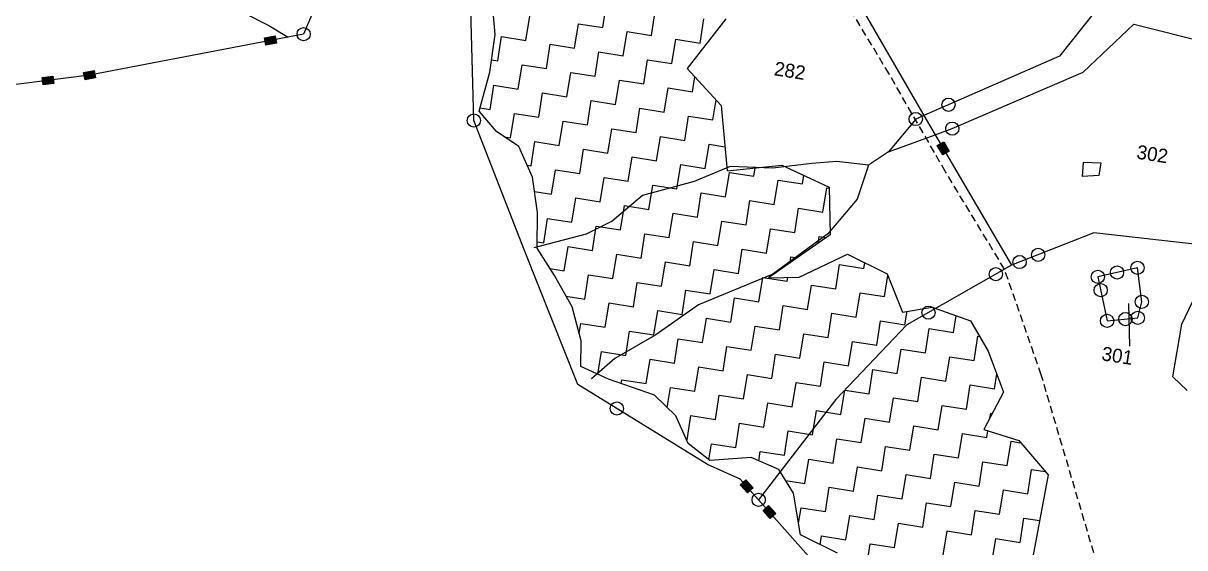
# Model space of a CAD drawing. Header units: metres. Extents: x 318079 to 324759, y 1863980 to 1868406.
# Drawn here: x 322063 to 322840, y 1864422 to 1864773 of the extents above; entities that cross this region are included whole.
import ezdxf

# ---------------------------------------------------------------- set-up
doc = ezdxf.new("R2010")
doc.units = ezdxf.units.M
doc.linetypes.add('DASHED', pattern=[0.75, 0.5, -0.25])
for name, color, linetype in [('LINE_FOOTPATH', 1, 'DASHED'), ('LINE_WATER', 4, 'Continuous'), ('OTHERS', 1, 'Continuous'), ('POLY_HATCH', 12, 'Continuous'), ('POLY_PARCEL', 6, 'Continuous'), ('POLY_WATER', 4, 'Continuous'), ('TEXT_PARCEL', 7, 'Continuous'), ('V_BOUND_LINE', 7, 'Continuous')]:
    doc.layers.add(name, color=color, linetype=linetype)
doc.styles.get("Standard").update_dxf_attribs({"font": 'simplex.shx'})
doc.styles.add('TEXT_MAP', font='')
doc.styles.get('TEXT_MAP').set_extended_font_data('Kruti Dev 050')
doc.dimstyles.get("Standard").update_dxf_attribs({"dimtxt": 0.18, "dimasz": 0.18, "dimexe": 0.18, "dimexo": 0.0625, "dimgap": 0.09, "dimtad": 0, "dimtih": 1, "dimtoh": 1, "dimdec": 4, "dimzin": 0, "dimdsep": 46, "dimtxsty": 'Standard', "dimcen": 0.09, "dimadec": 0, "dimazin": 0, "dimtfac": 1, "dimtdec": 4, "dimtofl": 0, "dimtmove": 0, "dimatfit": 3, "dimfxl": 1, "dimtolj": 1, "dimtzin": 0, "dimarcsym": 0})

msp = doc.modelspace()

# ---------------------------------------------------------------- hatches: boundary and pattern name
for points in [[(322232.5, 1864759.97), (322231.56, 1864764.88), (322224.47, 1864763.52), (322225.41, 1864758.61)], [(322083.54, 1864732.96), (322082.91, 1864737.92), (322075.75, 1864737.01), (322076.37, 1864732.06)], [(322111.47, 1864736.73), (322110.53, 1864741.64), (322103.43, 1864740.28), (322104.38, 1864735.37)], [(322678.01, 1864685.19), (322682.32, 1864687.71), (322678.68, 1864693.94), (322674.36, 1864691.42)], [(322546.36, 1864467.78), (322542.62, 1864464.46), (322547.42, 1864459.06), (322551.16, 1864462.38)], [(322562.67, 1864441.91), (322566.4, 1864445.23), (322561.6, 1864450.63), (322557.87, 1864447.31)]]:
    msp.add_hatch(color=256).paths.add_polyline_path(points)

# ---------------------------------------------------------------- linework, layer by layer
for points in [[(322224.47, 1864763.52), (322231.56, 1864764.88), (322232.5, 1864759.97), (322225.41, 1864758.61)], [(322075.75, 1864737.01), (322082.91, 1864737.92), (322083.54, 1864732.96), (322076.37, 1864732.06)], [(322103.43, 1864740.28), (322110.53, 1864741.64), (322111.47, 1864736.73), (322104.38, 1864735.37)], [(322678.68, 1864693.94), (322682.32, 1864687.71), (322678.01, 1864685.19), (322674.36, 1864691.42)], [(322547.42, 1864459.06), (322542.62, 1864464.46), (322546.36, 1864467.78), (322551.16, 1864462.38)], [(322561.6, 1864450.63), (322566.4, 1864445.23), (322562.67, 1864441.91), (322557.87, 1864447.31)]]:
    msp.add_lwpolyline(points, close=True)
for centre in [(322250.6, 1864765.99), (322681.86, 1864718.76), (322364.39, 1864708.22), (322659.96, 1864709.22), (322684.43, 1864702.8), (322741.87, 1864618.4), (322729.42, 1864613.52), (322808.32, 1864609.66), (322713.58, 1864605.44), (322781.8, 1864603.66), (322794.59, 1864606.55), (322783.67, 1864594.67), (322811.2, 1864586.9), (322668.45, 1864579.67), (322787.93, 1864574.15), (322800.19, 1864575.37), (322808.43, 1864576.19), (322460.03, 1864515.53), (322554.9, 1864454.41)]:
    msp.add_circle(centre, 4.42)
at = {"layer": 'LINE_FOOTPATH', "ltscale": 10}
for p, q in [((322642.14, 1864739.36), (322587.45, 1864830.46)), ((322679.91, 1864673.91), (322642.14, 1864739.36)), ((322719.31, 1864608.72), (322679.91, 1864673.91)), ((322743.95, 1864538.06), (322719.31, 1864608.72)), ((322781.17, 1864411.7), (322743.95, 1864538.06))]:
    msp.add_line(p, q, dxfattribs=at)
at = {"layer": 'LINE_WATER'}
for p, q in [((322210.19, 1864780.45), (322227.41, 1864771.89)), ((322227.41, 1864771.89), (322240.2, 1864764)), ((322641.79, 1864687.32), (322628.38, 1864678.37)), ((322535.79, 1864677.35), (322511.72, 1864667.43)), ((322564.48, 1864676.28), (322535.79, 1864677.35)), ((322590.52, 1864679.51), (322564.48, 1864676.28)), ((322607.16, 1864680.79), (322590.52, 1864679.51)), ((322628.38, 1864678.37), (322607.16, 1864680.79)), ((322628.38, 1864678.37), (322620.87, 1864655.63)), ((322511.72, 1864667.43), (322477.15, 1864658.12)), ((322477.15, 1864658.12), (322456.97, 1864640.8)), ((322620.87, 1864655.63), (322601.23, 1864632.46)), ((322456.97, 1864640.8), (322439.59, 1864632.09)), ((322439.59, 1864632.09), (322404.5, 1864623.1)), ((322601.23, 1864632.46), (322564.39, 1864605.45)), ((322564.39, 1864605.45), (322531.38, 1864591.75)), ((322531.38, 1864591.75), (322514.78, 1864584.84)), ((322514.78, 1864584.84), (322486.09, 1864564.83)), ((322486.09, 1864564.83), (322458.69, 1864548.99)), ((322458.69, 1864548.99), (322443.22, 1864535.33))]:
    msp.add_line(p, q, dxfattribs=at)
at = {"layer": 'OTHERS'}
for p, q in [((322771.41, 1864670.76), (322772.06, 1864680.34)), ((322772.06, 1864680.34), (322783.86, 1864679.98)), ((322783.86, 1864679.98), (322782.49, 1864671.37)), ((322782.49, 1864671.37), (322771.41, 1864670.76))]:
    msp.add_line(p, q, dxfattribs=at)
at = {"layer": 'POLY_HATCH'}
for p, q in [((322378.77, 1864765.73), (322376.67, 1864788.53)), ((322532.85, 1864776.22), (322507.13, 1864743.07)), ((322375.11, 1864740.49), (322378.77, 1864765.73)), ((322367.97, 1864714.46), (322375.11, 1864740.49)), ((322507.13, 1864743.07), (322529.74, 1864718.37)), ((322379.59, 1864700.89), (322367.97, 1864714.46)), ((322529.74, 1864718.37), (322533.87, 1864674.46)), ((322394.44, 1864690.82), (322379.59, 1864700.89)), ((322403.61, 1864670.26), (322394.44, 1864690.82)), ((322533.87, 1864674.46), (322570.42, 1864678.4)), ((322570.42, 1864678.4), (322601.99, 1864663.67)), ((322406.92, 1864646.6), (322403.61, 1864670.26)), ((322601.99, 1864663.67), (322602.64, 1864631.71)), ((322406.84, 1864622.8), (322406.92, 1864646.6)), ((322602.64, 1864631.71), (322561.51, 1864603.02)), ((322418.39, 1864604.54), (322406.84, 1864622.8)), ((322582.06, 1864603.45), (322614.36, 1864618.79)), ((322614.36, 1864618.79), (322640.81, 1864605.56)), ((322640.81, 1864605.56), (322651.21, 1864580.1)), ((322430.18, 1864583.56), (322418.39, 1864604.54)), ((322561.51, 1864603.02), (322582.06, 1864603.45)), ((322436.31, 1864560.8), (322430.18, 1864583.56)), ((322651.21, 1864580.1), (322670.87, 1864583.36)), ((322670.87, 1864583.36), (322696.62, 1864574.25)), ((322696.62, 1864574.25), (322708.51, 1864553.93)), ((322435.96, 1864543.75), (322436.31, 1864560.8)), ((322708.51, 1864553.93), (322718.61, 1864526.51)), ((322454.41, 1864535.13), (322435.96, 1864543.75)), ((322485.3, 1864524.54), (322454.41, 1864535.13)), ((322499.53, 1864510.55), (322485.3, 1864524.54)), ((322718.61, 1864526.51), (322705.57, 1864501.41)), ((322507.7, 1864492.16), (322499.53, 1864510.55)), ((322705.57, 1864501.41), (322728.91, 1864494.03)), ((322522.35, 1864480.78), (322507.7, 1864492.16)), ((322728.91, 1864494.03), (322748.45, 1864471.15)), ((322549.87, 1864482.8), (322522.35, 1864480.78)), ((322568.41, 1864474.83), (322549.87, 1864482.8)), ((322578.31, 1864458.85), (322568.41, 1864474.83)), ((322748.45, 1864471.15), (322737.55, 1864412.85)), ((322582.95, 1864430.95), (322578.31, 1864458.85)), ((322607.53, 1864418.68), (322582.95, 1864430.95))]:
    msp.add_line(p, q, dxfattribs=at)
at = {"layer": 'POLY_HATCH', "linetype": 'Continuous'}
for p, q in [((322450.66, 1864770.34), (322453.24, 1864786.62)), ((322399.27, 1864761.8), (322401.85, 1864778.07)), ((322483.21, 1864765.19), (322485.78, 1864781.47)), ((322515.75, 1864760.04), (322518.33, 1864776.31)), ((322431.81, 1864756.65), (322434.39, 1864772.92)), ((322434.39, 1864772.92), (322450.66, 1864770.34)), ((322380.42, 1864748.1), (322383, 1864764.37)), ((322383, 1864764.37), (322399.27, 1864761.8)), ((322464.36, 1864751.5), (322466.93, 1864767.77)), ((322466.93, 1864767.77), (322483.21, 1864765.19)), ((322496.9, 1864746.34), (322499.48, 1864762.62)), ((322499.48, 1864762.62), (322515.75, 1864760.04)), ((322412.97, 1864742.95), (322415.54, 1864759.22)), ((322415.54, 1864759.22), (322431.81, 1864756.65)), ((322445.51, 1864737.8), (322448.09, 1864754.07)), ((322448.09, 1864754.07), (322464.36, 1864751.5)), ((322376.31, 1864748.75), (322380.42, 1864748.1)), ((322394.12, 1864729.25), (322396.69, 1864745.53)), ((322396.69, 1864745.53), (322412.97, 1864742.95)), ((322478.06, 1864732.65), (322480.63, 1864748.92)), ((322480.63, 1864748.92), (322496.9, 1864746.34)), ((322426.66, 1864724.1), (322429.24, 1864740.37)), ((322429.24, 1864740.37), (322445.51, 1864737.8)), ((322510.6, 1864727.5), (322512.19, 1864737.54)), ((322375.27, 1864715.56), (322377.85, 1864731.83)), ((322377.85, 1864731.83), (322394.12, 1864729.25)), ((322459.21, 1864718.95), (322461.78, 1864735.22)), ((322461.78, 1864735.22), (322478.06, 1864732.65)), ((322491.75, 1864713.8), (322494.33, 1864730.07)), ((322494.33, 1864730.07), (322510.6, 1864727.5)), ((322407.82, 1864710.41), (322410.39, 1864726.68)), ((322410.39, 1864726.68), (322426.66, 1864724.1)), ((322524.3, 1864708.65), (322526.41, 1864722)), ((322368.56, 1864716.62), (322375.27, 1864715.56)), ((322440.36, 1864705.25), (322442.94, 1864721.53)), ((322442.94, 1864721.53), (322459.21, 1864718.95)), ((322472.91, 1864700.1), (322475.48, 1864716.38)), ((322475.48, 1864716.38), (322491.75, 1864713.8)), ((322388.97, 1864696.71), (322391.54, 1864712.98)), ((322391.54, 1864712.98), (322407.82, 1864710.41)), ((322421.51, 1864691.56), (322424.09, 1864707.83)), ((322424.09, 1864707.83), (322440.36, 1864705.25)), ((322505.45, 1864694.95), (322508.03, 1864711.22)), ((322508.03, 1864711.22), (322524.3, 1864708.65)), ((322454.06, 1864686.41), (322456.63, 1864702.68)), ((322456.63, 1864702.68), (322472.91, 1864700.1)), ((322384.78, 1864697.37), (322388.97, 1864696.71)), ((322402.66, 1864677.86), (322405.24, 1864694.13)), ((322405.24, 1864694.13), (322421.51, 1864691.56)), ((322486.6, 1864681.26), (322489.18, 1864697.53)), ((322489.18, 1864697.53), (322505.45, 1864694.95)), ((322519.15, 1864676.1), (322521.72, 1864692.38)), ((322521.72, 1864692.38), (322532.34, 1864690.7)), ((322435.21, 1864672.71), (322437.78, 1864688.98)), ((322437.78, 1864688.98), (322454.06, 1864686.41)), ((322467.75, 1864667.56), (322470.33, 1864683.83)), ((322470.33, 1864683.83), (322486.6, 1864681.26)), ((322400.04, 1864678.28), (322402.66, 1864677.86)), ((322416.36, 1864659.01), (322418.94, 1864675.28)), ((322418.94, 1864675.28), (322435.21, 1864672.71)), ((322500.3, 1864662.41), (322502.87, 1864678.68)), ((322502.87, 1864678.68), (322519.15, 1864676.1)), ((322551.69, 1864670.95), (322552.57, 1864676.47)), ((322448.91, 1864653.86), (322451.48, 1864670.13)), ((322451.48, 1864670.13), (322467.75, 1864667.56)), ((322532.84, 1864657.26), (322535.42, 1864673.53)), ((322535.42, 1864673.53), (322551.69, 1864670.95)), ((322565.39, 1864652.11), (322567.96, 1864668.38)), ((322567.96, 1864668.38), (322584.24, 1864665.8)), ((322584.24, 1864665.8), (322585.14, 1864671.53)), ((322404.93, 1864660.82), (322416.36, 1864659.01)), ((322481.45, 1864648.71), (322484.03, 1864664.98)), ((322484.03, 1864664.98), (322500.3, 1864662.41)), ((322514, 1864643.56), (322516.57, 1864659.83)), ((322516.57, 1864659.83), (322532.84, 1864657.26)), ((322597.93, 1864646.95), (322600.51, 1864663.23)), ((322600.51, 1864663.23), (322602.01, 1864662.99)), ((322430.06, 1864640.16), (322432.63, 1864656.44)), ((322432.63, 1864656.44), (322448.91, 1864653.86)), ((322546.54, 1864638.41), (322549.12, 1864654.68)), ((322549.12, 1864654.68), (322565.39, 1864652.11)), ((322462.6, 1864635.01), (322465.18, 1864651.29)), ((322465.18, 1864651.29), (322481.45, 1864648.71)), ((322495.15, 1864629.86), (322497.72, 1864646.13)), ((322497.72, 1864646.13), (322514, 1864643.56)), ((322579.09, 1864633.26), (322581.66, 1864649.53)), ((322581.66, 1864649.53), (322597.93, 1864646.95)), ((322411.21, 1864626.47), (322413.79, 1864642.74)), ((322413.79, 1864642.74), (322430.06, 1864640.16)), ((322443.76, 1864621.32), (322446.33, 1864637.59)), ((322446.33, 1864637.59), (322462.6, 1864635.01)), ((322527.69, 1864624.71), (322530.27, 1864640.98)), ((322530.27, 1864640.98), (322546.54, 1864638.41)), ((322476.3, 1864616.17), (322478.88, 1864632.44)), ((322478.88, 1864632.44), (322495.15, 1864629.86)), ((322560.24, 1864619.56), (322562.81, 1864635.83)), ((322562.81, 1864635.83), (322579.09, 1864633.26)), ((322594.64, 1864626.13), (322595.36, 1864630.68)), ((322595.36, 1864630.68), (322600.09, 1864629.93)), ((322406.86, 1864627.16), (322411.21, 1864626.47)), ((322424.91, 1864607.62), (322427.48, 1864623.89)), ((322427.48, 1864623.89), (322443.76, 1864621.32)), ((322508.84, 1864611.01), (322511.42, 1864627.29)), ((322511.42, 1864627.29), (322527.69, 1864624.71)), ((322541.39, 1864605.86), (322543.97, 1864622.14)), ((322543.97, 1864622.14), (322560.24, 1864619.56)), ((322457.45, 1864602.47), (322460.03, 1864618.74)), ((322460.03, 1864618.74), (322476.3, 1864616.17)), ((322490, 1864597.32), (322492.57, 1864613.59)), ((322492.57, 1864613.59), (322508.84, 1864611.01)), ((322575.89, 1864613.05), (322576.51, 1864616.98)), ((322576.51, 1864616.98), (322580.6, 1864616.34)), ((322415.5, 1864609.11), (322424.91, 1864607.62)), ((322522.54, 1864592.17), (322525.12, 1864608.44)), ((322525.12, 1864608.44), (322541.39, 1864605.86)), ((322606.48, 1864595.56), (322609.05, 1864611.83)), ((322609.05, 1864611.83), (322625.33, 1864609.26)), ((322625.33, 1864609.26), (322625.92, 1864613.01)), ((322438.6, 1864588.77), (322441.18, 1864605.04)), ((322441.18, 1864605.04), (322457.45, 1864602.47)), ((322471.15, 1864583.62), (322473.72, 1864599.89)), ((322473.72, 1864599.89), (322490, 1864597.32)), ((322555.09, 1864587.02), (322557.66, 1864603.29)), ((322557.66, 1864603.29), (322573.93, 1864600.71)), ((322573.93, 1864600.71), (322574.34, 1864603.29)), ((322587.63, 1864581.86), (322590.21, 1864598.14)), ((322590.21, 1864598.14), (322606.48, 1864595.56)), ((322639.02, 1864590.41), (322641.25, 1864604.47)), ((322426.14, 1864590.74), (322438.6, 1864588.77)), ((322503.69, 1864578.47), (322506.27, 1864594.74)), ((322506.27, 1864594.74), (322522.54, 1864592.17)), ((322620.18, 1864576.71), (322622.75, 1864592.99)), ((322622.75, 1864592.99), (322639.02, 1864590.41)), ((322452.3, 1864569.92), (322454.88, 1864586.2)), ((322454.88, 1864586.2), (322471.15, 1864583.62)), ((322536.24, 1864573.32), (322538.81, 1864589.59)), ((322538.81, 1864589.59), (322555.09, 1864587.02)), ((322568.78, 1864568.17), (322571.36, 1864584.44)), ((322571.36, 1864584.44), (322587.63, 1864581.86)), ((322484.85, 1864564.77), (322487.42, 1864581.05)), ((322487.42, 1864581.05), (322503.69, 1864578.47)), ((322517.39, 1864559.62), (322519.97, 1864575.89)), ((322519.97, 1864575.89), (322536.24, 1864573.32)), ((322601.33, 1864563.02), (322603.9, 1864579.29)), ((322603.9, 1864579.29), (322620.18, 1864576.71)), ((322652.72, 1864571.56), (322654.15, 1864580.59)), ((322685.27, 1864566.41), (322687.04, 1864577.64)), ((322434.97, 1864565.79), (322436.03, 1864572.5)), ((322436.03, 1864572.5), (322452.3, 1864569.92)), ((322466, 1864551.08), (322468.57, 1864567.35)), ((322468.57, 1864567.35), (322484.85, 1864564.77)), ((322549.94, 1864554.47), (322552.51, 1864570.74)), ((322552.51, 1864570.74), (322568.78, 1864568.17)), ((322633.87, 1864557.87), (322636.45, 1864574.14)), ((322636.45, 1864574.14), (322652.72, 1864571.56)), ((322666.42, 1864552.71), (322668.99, 1864568.99)), ((322668.99, 1864568.99), (322685.27, 1864566.41)), ((322498.54, 1864545.92), (322501.12, 1864562.2)), ((322501.12, 1864562.2), (322517.39, 1864559.62)), ((322582.48, 1864549.32), (322585.06, 1864565.59)), ((322585.06, 1864565.59), (322601.33, 1864563.02)), ((322615.03, 1864544.17), (322617.6, 1864560.44)), ((322617.6, 1864560.44), (322633.87, 1864557.87)), ((322698.96, 1864547.56), (322701.54, 1864563.84)), ((322701.54, 1864563.84), (322702.83, 1864563.63)), ((322447.32, 1864538.44), (322449.73, 1864553.65)), ((322449.73, 1864553.65), (322466, 1864551.08)), ((322531.09, 1864540.77), (322533.66, 1864557.05)), ((322533.66, 1864557.05), (322549.94, 1864554.47)), ((322563.63, 1864535.62), (322566.21, 1864551.9)), ((322566.21, 1864551.9), (322582.48, 1864549.32)), ((322647.57, 1864539.02), (322650.15, 1864555.29)), ((322650.15, 1864555.29), (322666.42, 1864552.71)), ((322479.69, 1864532.23), (322482.27, 1864548.5)), ((322482.27, 1864548.5), (322498.54, 1864545.92)), ((322512.24, 1864527.08), (322514.82, 1864543.35)), ((322514.82, 1864543.35), (322531.09, 1864540.77)), ((322596.18, 1864530.47), (322598.75, 1864546.74)), ((322598.75, 1864546.74), (322615.03, 1864544.17)), ((322680.12, 1864533.87), (322682.69, 1864550.14)), ((322682.69, 1864550.14), (322698.96, 1864547.56)), ((322544.78, 1864521.93), (322547.36, 1864538.2)), ((322547.36, 1864538.2), (322563.63, 1864535.62)), ((322628.72, 1864525.32), (322631.3, 1864541.59)), ((322631.3, 1864541.59), (322647.57, 1864539.02)), ((322661.27, 1864520.17), (322663.84, 1864536.44)), ((322663.84, 1864536.44), (322680.12, 1864533.87)), ((322712.66, 1864528.72), (322714.2, 1864538.47)), ((322463.01, 1864532.18), (322463.42, 1864534.8)), ((322463.42, 1864534.8), (322479.69, 1864532.23)), ((322493.83, 1864516.15), (322495.97, 1864529.65)), ((322495.97, 1864529.65), (322512.24, 1864527.08)), ((322577.33, 1864516.77), (322579.9, 1864533.05)), ((322579.9, 1864533.05), (322596.18, 1864530.47)), ((322609.87, 1864511.62), (322612.45, 1864527.9)), ((322612.45, 1864527.9), (322628.72, 1864525.32)), ((322693.81, 1864515.02), (322696.39, 1864531.29)), ((322696.39, 1864531.29), (322712.66, 1864528.72)), ((322525.94, 1864508.23), (322528.51, 1864524.5)), ((322528.51, 1864524.5), (322544.78, 1864521.93)), ((322642.42, 1864506.47), (322644.99, 1864522.75)), ((322644.99, 1864522.75), (322661.27, 1864520.17)), ((322558.48, 1864503.08), (322561.06, 1864519.35)), ((322561.06, 1864519.35), (322577.33, 1864516.77)), ((322591.03, 1864497.93), (322593.6, 1864514.2)), ((322593.6, 1864514.2), (322609.87, 1864511.62)), ((322674.96, 1864501.32), (322677.54, 1864517.59)), ((322677.54, 1864517.59), (322693.81, 1864515.02)), ((322709.55, 1864509.08), (322710.08, 1864512.44)), ((322710.08, 1864512.44), (322711.21, 1864512.27)), ((322507.09, 1864494.53), (322509.66, 1864510.8)), ((322509.66, 1864510.8), (322525.94, 1864508.23)), ((322539.63, 1864489.38), (322542.21, 1864505.65)), ((322542.21, 1864505.65), (322558.48, 1864503.08)), ((322623.57, 1864492.78), (322626.15, 1864509.05)), ((322626.15, 1864509.05), (322642.42, 1864506.47)), ((322572.18, 1864484.23), (322574.75, 1864500.5)), ((322574.75, 1864500.5), (322591.03, 1864497.93)), ((322656.12, 1864487.63), (322658.69, 1864503.9)), ((322658.69, 1864503.9), (322674.96, 1864501.32)), ((322688.66, 1864482.47), (322691.24, 1864498.75)), ((322691.24, 1864498.75), (322707.51, 1864496.17)), ((322707.51, 1864496.17), (322708.21, 1864500.58)), ((322506.61, 1864494.61), (322507.09, 1864494.53)), ((322521.68, 1864481.31), (322523.36, 1864491.96)), ((322523.36, 1864491.96), (322539.63, 1864489.38)), ((322604.72, 1864479.08), (322607.3, 1864495.35)), ((322607.3, 1864495.35), (322623.57, 1864492.78)), ((322637.27, 1864473.93), (322639.84, 1864490.2)), ((322639.84, 1864490.2), (322656.12, 1864487.63)), ((322721.21, 1864477.32), (322723.78, 1864493.6)), ((322723.78, 1864493.6), (322730.14, 1864492.59)), ((322554.93, 1864480.63), (322555.91, 1864486.81)), ((322555.91, 1864486.81), (322572.18, 1864484.23)), ((322585.88, 1864465.38), (322588.45, 1864481.65)), ((322588.45, 1864481.65), (322604.72, 1864479.08)), ((322669.81, 1864468.78), (322672.39, 1864485.05)), ((322672.39, 1864485.05), (322688.66, 1864482.47)), ((322618.42, 1864460.23), (322621, 1864476.5)), ((322621, 1864476.5), (322637.27, 1864473.93)), ((322702.36, 1864463.63), (322704.93, 1864479.9)), ((322704.93, 1864479.9), (322721.21, 1864477.32)), ((322734.9, 1864458.48), (322737.48, 1864474.75)), ((322737.48, 1864474.75), (322746.62, 1864473.3)), ((322573, 1864467.42), (322585.88, 1864465.38)), ((322650.97, 1864455.08), (322653.54, 1864471.35)), ((322653.54, 1864471.35), (322669.81, 1864468.78)), ((322683.51, 1864449.93), (322686.09, 1864466.2)), ((322686.09, 1864466.2), (322702.36, 1864463.63)), ((322599.57, 1864446.53), (322602.15, 1864462.81)), ((322602.15, 1864462.81), (322618.42, 1864460.23)), ((322716.05, 1864444.78), (322718.63, 1864461.05)), ((322718.63, 1864461.05), (322734.9, 1864458.48)), ((322632.12, 1864441.38), (322634.69, 1864457.66)), ((322634.69, 1864457.66), (322650.97, 1864455.08)), ((322664.66, 1864436.23), (322667.24, 1864452.5)), ((322667.24, 1864452.5), (322683.51, 1864449.93)), ((322581.66, 1864438.73), (322583.3, 1864449.11)), ((322583.3, 1864449.11), (322599.57, 1864446.53)), ((322613.27, 1864427.69), (322615.84, 1864443.96)), ((322615.84, 1864443.96), (322632.12, 1864441.38)), ((322697.21, 1864431.08), (322699.78, 1864447.35)), ((322699.78, 1864447.35), (322716.05, 1864444.78)), ((322729.75, 1864425.93), (322732.33, 1864442.2)), ((322732.33, 1864442.2), (322742.73, 1864440.56)), ((322645.81, 1864422.54), (322648.39, 1864438.81)), ((322648.39, 1864438.81), (322664.66, 1864436.23)), ((322596.07, 1864424.4), (322597, 1864430.26)), ((322597, 1864430.26), (322613.27, 1864427.69)), ((322678.36, 1864417.38), (322680.93, 1864433.66)), ((322680.93, 1864433.66), (322697.21, 1864431.08)), ((322710.9, 1864412.23), (322713.48, 1864428.51)), ((322713.48, 1864428.51), (322729.75, 1864425.93)), ((322626.97, 1864408.84), (322629.54, 1864425.11)), ((322629.54, 1864425.11), (322645.81, 1864422.54))]:
    msp.add_line(p, q, dxfattribs=at)
at = {"layer": 'POLY_PARCEL'}
for p, q in [((322616.73, 1864795.7), (322665.46, 1864711.61)), ((322665.46, 1864711.61), (322673.03, 1864698.66)), ((322673.03, 1864698.66), (322724.01, 1864611.4)), ((322779.12, 1864632.99), (322724.01, 1864611.4)), ((322852.13, 1864624.8), (322779.12, 1864632.99)), ((322724.01, 1864611.4), (322654.08, 1864571.46)), ((322808.32, 1864609.66), (322781.8, 1864603.66)), ((322811.2, 1864586.9), (322808.32, 1864609.66)), ((322781.8, 1864603.66), (322787.93, 1864574.15)), ((322837.94, 1864572.08), (322850.43, 1864597.99)), ((322808.43, 1864576.19), (322811.2, 1864586.9)), ((322787.93, 1864574.15), (322808.43, 1864576.19)), ((322654.08, 1864571.46), (322606.57, 1864521.56)), ((322831.95, 1864536.63), (322837.94, 1864572.08)), ((322841.54, 1864527.61), (322831.95, 1864536.63)), ((322606.57, 1864521.56), (322554.9, 1864454.41))]:
    msp.add_line(p, q, dxfattribs=at)
at = {"layer": 'POLY_WATER'}
for p, q in [((322790.15, 1864794.24), (322756.18, 1864751.16)), ((322771.85, 1864740.55), (322805.74, 1864772.59)), ((322805.74, 1864772.59), (322871.16, 1864756.16)), ((322756.18, 1864751.16), (322665.46, 1864711.61)), ((322684.43, 1864702.8), (322771.85, 1864740.55)), ((322659.96, 1864709.22), (322641.79, 1864687.32)), ((322665.46, 1864711.61), (322659.96, 1864709.22)), ((322641.79, 1864687.32), (322673.03, 1864698.66)), ((322673.03, 1864698.66), (322684.43, 1864702.8))]:
    msp.add_line(p, q, dxfattribs=at)
at = {"layer": 'V_BOUND_LINE'}
for p, q in [((322293.15, 1864867.63), (322250.6, 1864765.99)), ((322364.39, 1864708.22), (322362.04, 1864797.97)), ((322250.6, 1864765.99), (322107.45, 1864738.51)), ((322107.45, 1864738.51), (321858.12, 1864706.96)), ((322398.42, 1864621.23), (322364.39, 1864708.22)), ((322434, 1864531.59), (322398.42, 1864621.23)), ((322520.69, 1864478.1), (322434, 1864531.59)), ((322542.54, 1864468.31), (322520.69, 1864478.1)), ((322554.9, 1864454.41), (322542.54, 1864468.31)), ((322605.96, 1864396.99), (322554.9, 1864454.41))]:
    msp.add_line(p, q, dxfattribs=at)

# ---------------------------------------------------------------- texts
at = {"layer": 'TEXT_PARCEL', "style": 'TEXT_MAP'}
for s, p in [('282', (322564.79, 1864738.55)), ('302', (322807.23, 1864682.8)), ('301', (322783.8, 1864547.89))]:
    msp.add_text(s, height=9.34, rotation=351.00617, dxfattribs=at).set_placement(p)

# ---------------------------------------------------------------- leaders
msp.add_leader([(322803.24, 1864557.29), (322802.51, 1864585.83)], dimstyle='Standard', override={"dimtxt": 2.5, "dimasz": 2.5, "dimexe": 1.25, "dimexo": 0.625, "dimgap": 0.625, "dimtad": 1, "dimtih": 0, "dimtoh": 0, "dimzin": 8, "dimcen": 2.5, "dimtofl": 1})

doc.saveas('drawing.dxf')
